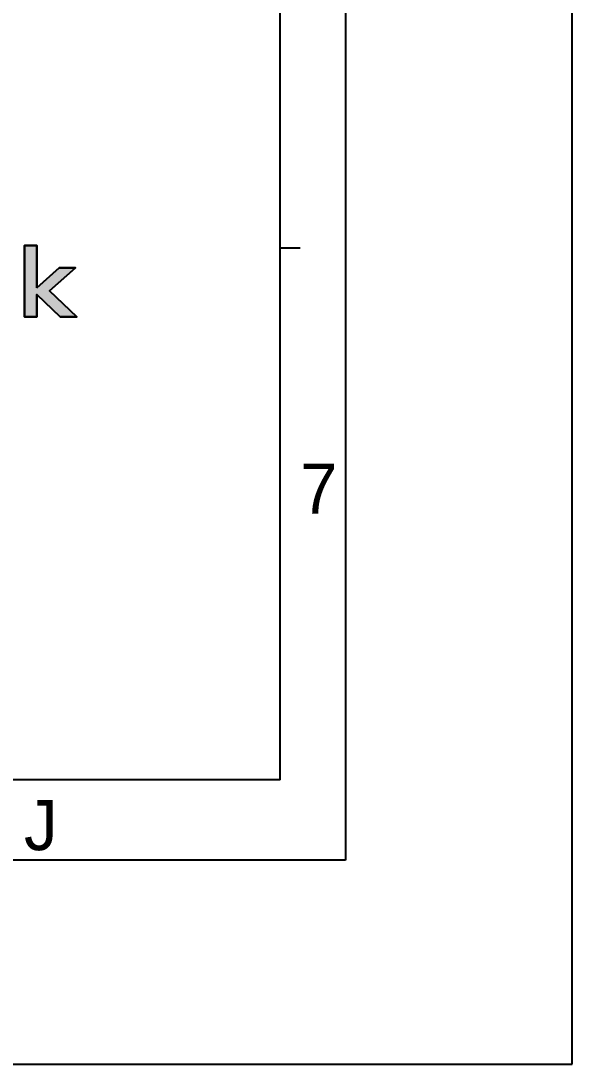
# Model space of a CAD drawing. Header units: millimetres. Extents: x 0 to 594, y 0 to 420.
# Drawn here: x 539.1 to 594, y 0 to 103.9 of the extents above; entities that cross this region are included whole.
import ezdxf

# ---------------------------------------------------------------- set-up
doc = ezdxf.new("R2010")
doc.units = ezdxf.units.MM
doc.header["$LTSCALE"] = 32.67
doc.layers.get('0').update_dxf_attribs({"linetype": 'CONTINUOUS'})
doc.styles.add('TEXTSTYLE_2', font='txt')

msp = doc.modelspace()

# ---------------------------------------------------------------- hatches: boundary and pattern name
at = {"linetype": 'CONTINUOUS'}
msp.add_hatch(color=7, dxfattribs=at).paths.add_polyline_path([(540.691, 77.314), (542.932, 79.303), (544.544, 79.303), (541.947, 77.024), (544.679, 74.417), (543.028, 74.417), (540.691, 76.638), (540.691, 74.417), (539.475, 74.417), (539.475, 81.524), (540.691, 81.524)])

# ---------------------------------------------------------------- linework, layer by layer
at = {"color": 7, "linetype": 'CONTINUOUS'}
for p, q in [((594, 0), (594, 420)), ((571.422, 405.309), (571.422, 20.309)), ((564.922, 28.309), (564.922, 397.309)), ((540.691, 81.524), (539.475, 81.524)), ((539.475, 81.524), (539.475, 74.417)), ((540.691, 77.314), (540.691, 81.524)), ((564.922, 81.309), (566.922, 81.309)), ((542.932, 79.303), (540.691, 77.314)), ((541.947, 77.024), (544.544, 79.303)), ((544.544, 79.303), (542.932, 79.303)), ((544.679, 74.417), (541.947, 77.024)), ((540.691, 76.638), (543.028, 74.417)), ((540.691, 74.417), (540.691, 76.638)), ((539.475, 74.417), (540.691, 74.417)), ((543.028, 74.417), (544.679, 74.417)), ((564.922, 28.309), (26.422, 28.309)), ((571.422, 20.309), (20.422, 20.309)), ((0, 0), (594, 0))]:
    msp.add_line(p, q, dxfattribs=at)
msp.add_lwpolyline([(540.691, 77.314), (542.932, 79.303), (544.544, 79.303), (541.947, 77.024), (544.679, 74.417), (543.028, 74.417), (540.691, 76.638), (540.691, 74.417), (539.475, 74.417), (539.475, 81.524), (540.691, 81.524), (540.691, 77.314)], dxfattribs=at)

# ---------------------------------------------------------------- texts
at = {"color": 7, "linetype": 'CONTINUOUS', "char_height": 5, "width": 5, "attachment_point": 1, "line_spacing_factor": 0.9, "style": 'TEXTSTYLE_2'}
for s, insert in [('7', (566.922, 59.809)), ('J', (539.422, 26.309))]:
    msp.add_mtext(s, dxfattribs=dict(at, insert=insert))

doc.saveas('drawing.dxf')
